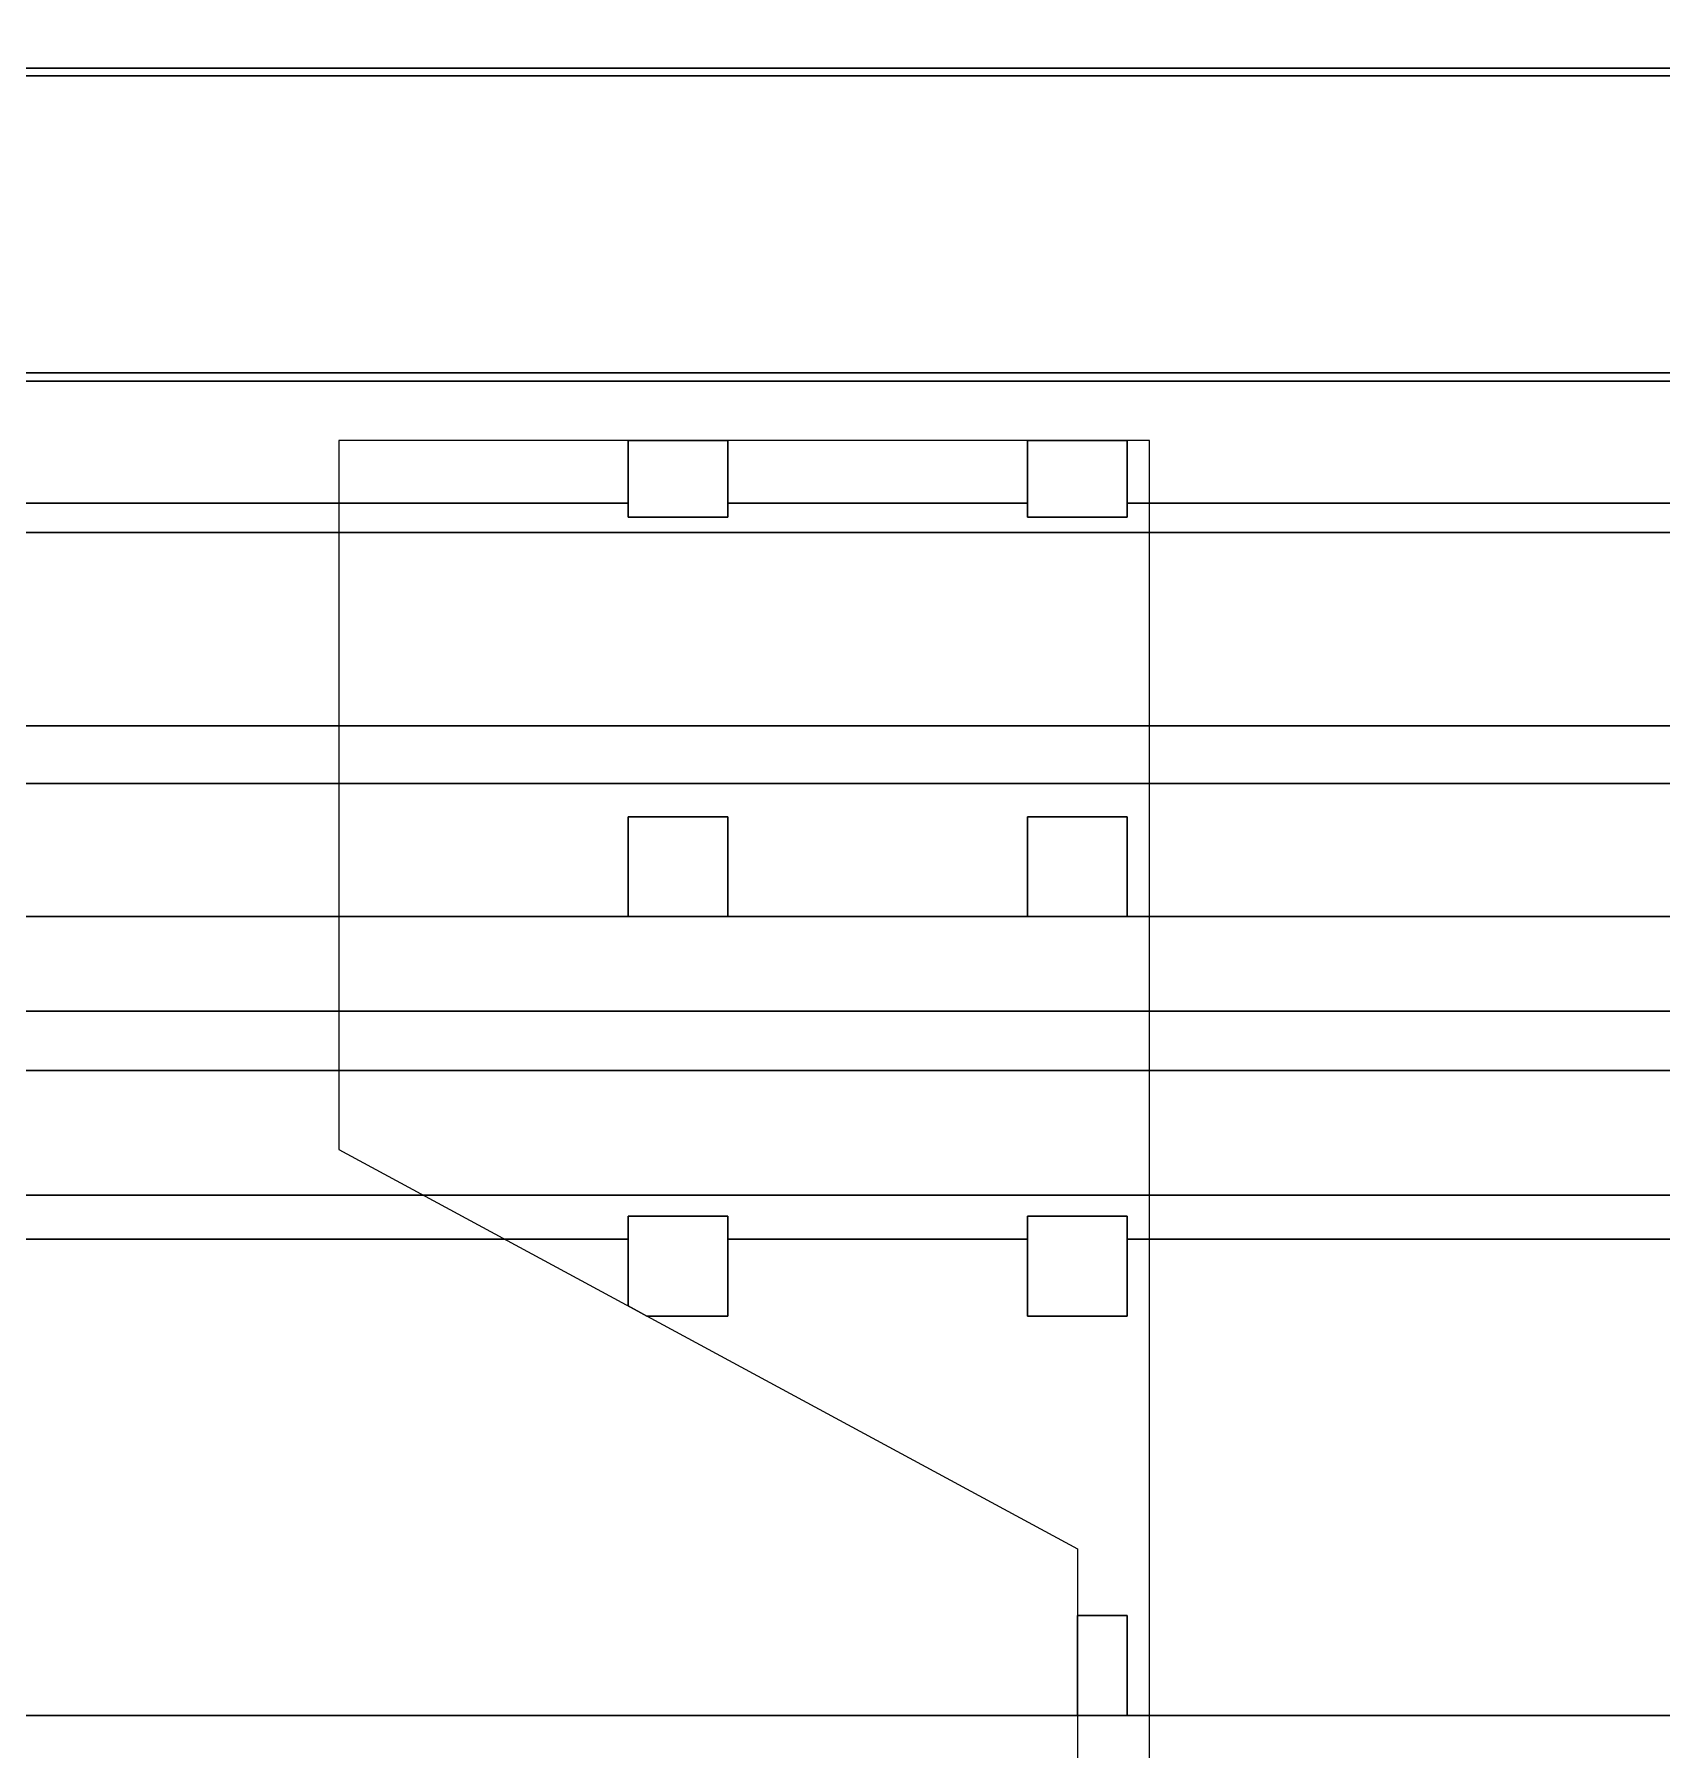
# Model space of a CAD drawing. Extents: x -3500 to 3500, y -3500 to 3500.
# Drawn here: x -2211.2 to -1803.7, y -1671.1 to -1241.6 of the extents above; entities that cross this region are included whole.
import ezdxf

# ---------------------------------------------------------------- set-up
doc = ezdxf.new("R2010")
doc.units = 0
for name, color, linetype in [('L5D0', 3, 'CONTINUOUS'), ('L5D100', 7, 'CONTINUOUS'), ('L5D101', 6, 'CONTINUOUS'), ('L5D99', 4, 'CONTINUOUS')]:
    doc.layers.add(name, color=color, linetype=linetype)

# ---------------------------------------------------------------- blocks, each defined once
blk = doc.blocks.new('ground_main_5')
at = {"layer": 'L5D0'}
for points in [[(-527.4825, -1250.094), (-2337.455, -1250.094)], [(-2337.455, -1250.094), (-527.4825, -1250.094)], [(-580.714, -1327.437), (-581.264, -1327.686), (-581.815, -1327.932), (-582.368, -1328.174), (-582.923, -1328.412), (-583.027, -1328.456), (-2341.3965, -1328.456)], [(-2341.3965, -1328.456), (-583.027, -1328.456)], [(-1704.478, -1366.303), (-2343.3, -1366.303)], [(-2343.3, -1366.303), (-1704.478, -1366.303)], [(-1731.7785, -1429.1695), (-2344.006, -1429.1695)], [(-2344.006, -1429.1695), (-1731.7785, -1429.1695)], [(-1722.6335, -1486.16), (-2341.139, -1486.16)], [(-2341.139, -1486.16), (-1722.6335, -1486.16)], [(-1678.36, -1532.2335), (-2338.8215, -1532.2335)], [(-2338.8215, -1532.2335), (-1678.36, -1532.2335)]]:
    blk.add_lwpolyline(points, dxfattribs=at)
blk = doc.blocks.new('TOP_main_5_Cheese_diff')
at = {"layer": 'L5D101'}
for points in [[(-2062.5, -1362.5), (-2062.5, -1343.28), (-2037.5, -1343.28), (-2037.5, -1362.5)], [(-1962.5, -1362.5), (-1962.5, -1343.28), (-1937.5, -1343.28), (-1937.5, -1362.5)], [(-2062.5, -1462.5), (-2062.5, -1437.5), (-2037.5, -1437.5), (-2037.5, -1462.5)], [(-1962.5, -1462.5), (-1962.5, -1437.5), (-1937.5, -1437.5), (-1937.5, -1462.5)], [(-2057.78, -1562.5), (-2062.5, -1559.95), (-2062.5, -1537.5), (-2037.5, -1537.5), (-2037.5, -1562.5)], [(-1962.5, -1562.5), (-1962.5, -1537.5), (-1937.5, -1537.5), (-1937.5, -1562.5)], [(-1950, -1662.5), (-1950, -1637.5), (-1937.5, -1637.5), (-1937.5, -1662.5)]]:
    blk.add_lwpolyline(points, close=True, dxfattribs=at)
blk = doc.blocks.new('TOP_main_5_Cheese_100')
at = {"layer": 'L5D100'}
for points in [[(-527.622, -1251.975), (-2337.5495, -1251.975)], [(-2337.5495, -1251.975), (-527.622, -1251.975)], [(-578.504, -1326.39), (-2341.2925, -1326.39)], [(-2341.2925, -1326.39), (-578.504, -1326.39)], [(-1696.674, -1358.9795), (-1937.5, -1358.9795), (-1937.5, -1343.275), (-1962.5, -1343.275), (-1962.5, -1358.9795), (-2037.5, -1358.9795), (-2037.5, -1343.275), (-2062.5, -1343.275), (-2062.5, -1358.9795), (-2342.932, -1358.9795)], [(-2342.932, -1358.9795), (-2062.5, -1358.9795), (-2062.5, -1362.5), (-2037.5, -1362.5), (-2037.5, -1358.9795), (-1962.5, -1358.9795), (-1962.5, -1362.5), (-1937.5, -1362.5), (-1937.5, -1358.9795), (-1696.674, -1358.9795)], [(-1729.8865, -1414.7), (-2344.7335, -1414.7)], [(-2344.7335, -1414.7), (-1729.8865, -1414.7)], [(-1730.241, -1462.5), (-1937.5, -1462.5), (-1937.5, -1437.5), (-1962.5, -1437.5), (-1962.5, -1462.5), (-2037.5, -1462.5), (-2037.5, -1437.5), (-2062.5, -1437.5), (-2062.5, -1462.5), (-2342.329, -1462.5)], [(-2342.329, -1462.5), (-1730.241, -1462.5)], [(-1714.049, -1501.025), (-2340.3915, -1501.025)], [(-2340.3915, -1501.025), (-1714.049, -1501.025)], [(1367.937, -1543.275), (-37.5, -1543.275), (-37.5, -1537.5), (-62.5, -1537.5), (-62.5, -1543.275), (-137.5, -1543.275), (-137.5, -1537.5), (-162.5, -1537.5), (-162.5, -1543.275), (-237.5, -1543.275), (-237.5, -1537.5), (-262.5, -1537.5), (-262.5, -1543.275), (-1937.5, -1543.275), (-1937.5, -1537.5), (-1962.5, -1537.5), (-1962.5, -1543.275), (-2037.5, -1543.275), (-2037.5, -1537.5), (-2062.5, -1537.5), (-2062.5, -1543.275), (-2338.2665, -1543.275)], [(-2338.2665, -1543.275), (-2062.5, -1543.275), (-2062.5, -1559.9465), (-2057.779, -1562.5), (-2037.5, -1562.5), (-2037.5, -1543.275), (-1962.5, -1543.275), (-1962.5, -1562.5), (-1937.5, -1562.5), (-1937.5, -1543.275), (-462.5, -1543.275)], [(-462.5, -1662.5), (-1937.5, -1662.5), (-1937.5, -1637.5), (-1950, -1637.5), (-1950, -1662.5), (-2293.3055, -1662.5)], [(-2293.3055, -1662.5), (1384.2705, -1662.5)]]:
    blk.add_lwpolyline(points, dxfattribs=at)
blk = doc.blocks.new('TOP_main_5')
for name in ['ground_main_5', 'TOP_main_5_Cheese_100', 'TOP_main_5_Cheese_diff']:
    blk.add_blockref(name, (0, 0))
blk = doc.blocks.new('TOP_main_5_NoCheese_99')
at = {"layer": 'L5D99'}
blk.add_lwpolyline([(-73.4195, 143.91), (-73.4195, -588.91), (-353.759, -588.91), (-353.759, -868.91), (-1766.9345, -868.91), (-1766.9345, -308.91), (-2134.91, -308.91), (-2134.91, -935.725), (-319.746, -935.725), (-319.746, -1543.275), (-517.1135, -1543.275), (-517.1135, -1743.275), (-1931.9355, -1743.275), (-1931.9355, -1343.275), (-2134.91, -1343.275), (-2134.91, -1408.4375), (-2134.91, -1408.4375), (-2134.91, -1520.787), (-1950, -1620.787), (-1950, -2640), (-2750, -2640)], dxfattribs=at)
blk = doc.blocks.new('TOP_main')
for name in ['TOP_main_5', 'TOP_main_5_NoCheese_99']:
    blk.add_blockref(name, (0, 0))

msp = doc.modelspace()

# ---------------------------------------------------------------- block references
msp.add_blockref('TOP_main', (0, 0))

doc.saveas('drawing.dxf')
